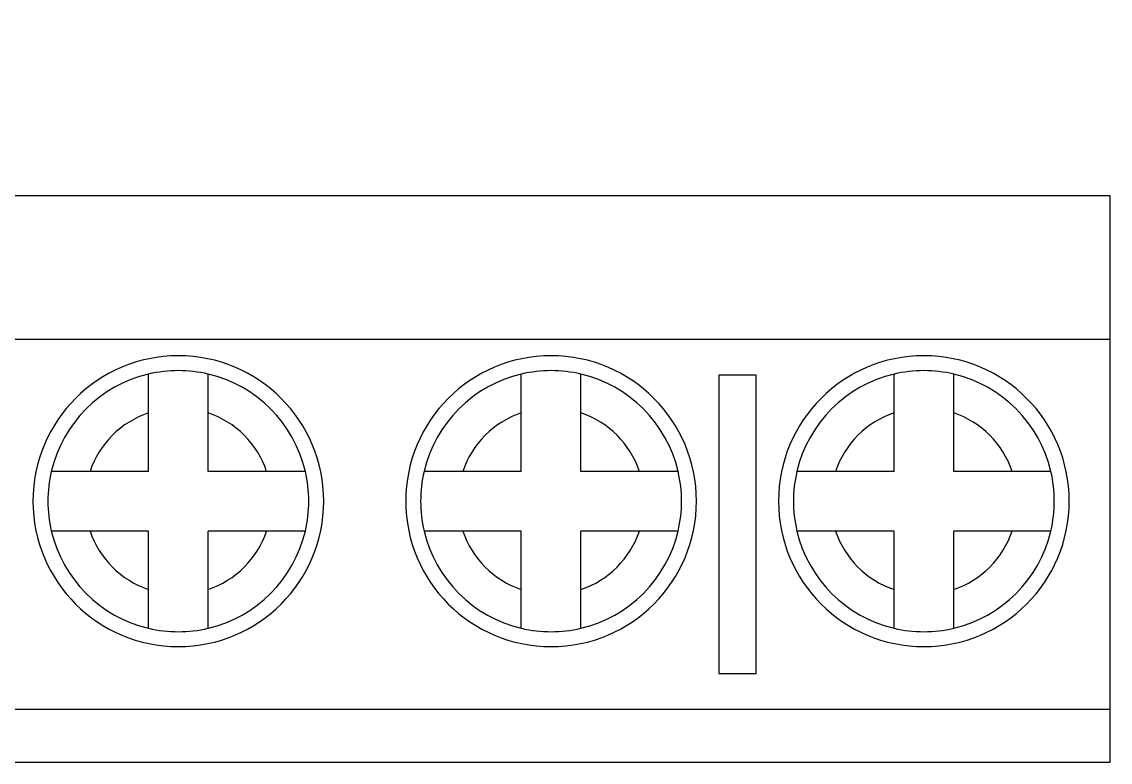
# Model space of a CAD drawing. Header units: millimetres. Extents: x 464 to 694, y 328 to 578.
# Drawn here: x 549.38 to 578.58, y 392.33 to 412.19 of the extents above; entities that cross this region are included whole.
import ezdxf

# ---------------------------------------------------------------- set-up
doc = ezdxf.new("R2010")
doc.units = ezdxf.units.MM

msp = doc.modelspace()

# ---------------------------------------------------------------- linework, layer by layer
at = {"color": 7, "linetype": 'Continuous', "lineweight": 25}
for p, q in [((508.576, 407.534), (578.576, 407.534)), ((578.576, 403.674), (578.576, 407.534)), ((578.576, 404.814), (578.576, 404.814)), ((508.576, 403.674), (578.576, 403.674)), ((578.576, 393.754), (578.576, 403.674)), ((569.076, 402.714), (568.076, 402.714)), ((568.076, 402.714), (568.076, 394.714)), ((569.076, 394.714), (569.076, 402.714)), ((578.576, 402.414), (578.576, 402.414)), ((552.776, 400.134), (552.776, 401.702)), ((554.376, 400.134), (554.376, 401.702)), ((562.776, 400.134), (562.776, 401.702)), ((564.376, 400.134), (564.376, 401.702)), ((572.776, 400.134), (572.776, 401.702)), ((574.376, 400.134), (574.376, 401.702)), ((552.776, 400.134), (551.207, 400.134)), ((555.944, 400.134), (554.376, 400.134)), ((562.776, 400.134), (561.207, 400.134)), ((565.944, 400.134), (564.376, 400.134)), ((572.776, 400.134), (571.207, 400.134)), ((575.944, 400.134), (574.376, 400.134)), ((552.776, 398.534), (551.207, 398.534)), ((552.776, 396.965), (552.776, 398.534)), ((555.944, 398.534), (554.376, 398.534)), ((554.376, 396.965), (554.376, 398.534)), ((562.776, 398.534), (561.207, 398.534)), ((562.776, 396.965), (562.776, 398.534)), ((565.944, 398.534), (564.376, 398.534)), ((564.376, 396.965), (564.376, 398.534)), ((572.776, 398.534), (571.207, 398.534)), ((572.776, 396.965), (572.776, 398.534)), ((575.944, 398.534), (574.376, 398.534)), ((574.376, 396.965), (574.376, 398.534)), ((568.076, 394.714), (569.076, 394.714)), ((508.576, 393.754), (578.576, 393.754)), ((578.576, 392.334), (578.576, 393.754)), ((508.576, 392.334), (578.576, 392.334))]:
    msp.add_line(p, q, dxfattribs=at)
for centre, radius, start, end in [((578.526, 464), 100.099, 314.4115, 225.62855), ((553.576, 399.334), 3.9, 0, 180), ((563.576, 399.334), 3.9, 0, 180), ((573.576, 399.334), 3.9, 0, 180), ((553.576, 399.334), 3.5, 103.213, 166.787), ((553.576, 399.334), 3.5, 76.787, 103.213), ((553.576, 399.334), 3.5, 13.213, 76.787), ((563.576, 399.334), 3.5, 103.213, 166.787), ((563.576, 399.334), 3.5, 76.787, 103.213), ((563.576, 399.334), 3.5, 13.213, 76.787), ((573.576, 399.334), 3.5, 103.213, 166.787), ((573.576, 399.334), 3.5, 76.787, 103.213), ((573.576, 399.334), 3.5, 13.213, 76.787), ((553.576, 399.334), 2.5, 108.6629, 161.3371), ((553.576, 399.334), 2.5, 18.6629, 71.3371), ((563.576, 399.334), 2.5, 108.6629, 161.3371), ((563.576, 399.334), 2.5, 18.6629, 71.3371), ((573.576, 399.334), 2.5, 108.6629, 161.3371), ((573.576, 399.334), 2.5, 18.6629, 71.3371), ((553.576, 399.334), 3.5, 166.787, 180), ((553.576, 399.334), 3.5, 0, 13.213), ((563.576, 399.334), 3.5, 166.787, 180), ((563.576, 399.334), 3.5, 0, 13.213), ((573.576, 399.334), 3.5, 166.787, 180), ((573.576, 399.334), 3.5, 0, 13.213), ((553.576, 399.334), 3.9, 180, 0), ((553.576, 399.334), 3.5, 180, 193.213), ((553.576, 399.334), 3.5, 346.787, 0), ((563.576, 399.334), 3.9, 180, 0), ((563.576, 399.334), 3.5, 180, 193.213), ((563.576, 399.334), 3.5, 346.787, 0), ((573.576, 399.334), 3.9, 180, 0), ((573.576, 399.334), 3.5, 180, 193.213), ((573.576, 399.334), 3.5, 346.787, 0), ((553.576, 399.334), 3.5, 193.213, 256.787), ((553.576, 399.334), 2.5, 198.6629, 251.3371), ((553.576, 399.334), 2.5, 288.6629, 341.3371), ((553.576, 399.334), 3.5, 283.213, 346.787), ((563.576, 399.334), 3.5, 193.213, 256.787), ((563.576, 399.334), 2.5, 198.6629, 251.3371), ((563.576, 399.334), 2.5, 288.6629, 341.3371), ((563.576, 399.334), 3.5, 283.213, 346.787), ((573.576, 399.334), 3.5, 193.213, 256.787), ((573.576, 399.334), 2.5, 198.6629, 251.3371), ((573.576, 399.334), 2.5, 288.6629, 341.3371), ((573.576, 399.334), 3.5, 283.213, 346.787), ((553.576, 399.334), 3.5, 256.787, 283.213), ((563.576, 399.334), 3.5, 256.787, 283.213), ((573.576, 399.334), 3.5, 256.787, 283.213)]:
    msp.add_arc(centre, radius, start, end, dxfattribs=at)
for points, knots in [([(552.776, 401.702), (552.776, 401.765), (552.775, 401.891), (552.775, 402.077), (552.776, 402.254), (552.776, 402.415), (552.776, 402.552), (552.776, 402.657), (552.776, 402.728), (552.776, 402.737), (552.776, 402.741)], [0, 0, 0, 0, 0.117105, 0.236453, 0.357965, 0.481621, 0.607473, 0.73566, 0.866407, 1, 1, 1, 1]), ([(554.376, 401.702), (554.376, 401.769), (554.376, 401.902), (554.376, 402.095), (554.376, 402.276), (554.376, 402.434), (554.376, 402.566), (554.376, 402.663), (554.376, 402.729), (554.376, 402.737), (554.376, 402.741)], [0, 0, 0, 0, 0.1240703, 0.2501654, 0.374611, 0.4995052, 0.6222876, 0.7494015, 0.875051, 1, 1, 1, 1]), ([(562.776, 401.702), (562.776, 401.765), (562.775, 401.891), (562.775, 402.077), (562.776, 402.254), (562.776, 402.415), (562.776, 402.552), (562.776, 402.657), (562.776, 402.728), (562.776, 402.737), (562.776, 402.741)], [0, 0, 0, 0, 0.117105, 0.236453, 0.357965, 0.481621, 0.607473, 0.73566, 0.866407, 1, 1, 1, 1]), ([(564.376, 401.702), (564.376, 401.769), (564.376, 401.902), (564.376, 402.095), (564.376, 402.276), (564.376, 402.434), (564.376, 402.566), (564.376, 402.663), (564.376, 402.729), (564.376, 402.737), (564.376, 402.741)], [0, 0, 0, 0, 0.1240703, 0.2501654, 0.374611, 0.4995052, 0.6222876, 0.7494015, 0.875051, 1, 1, 1, 1]), ([(572.776, 401.702), (572.776, 401.765), (572.775, 401.891), (572.775, 402.077), (572.776, 402.254), (572.776, 402.415), (572.776, 402.552), (572.776, 402.657), (572.776, 402.728), (572.776, 402.737), (572.776, 402.741)], [0, 0, 0, 0, 0.1171054, 0.2364527, 0.3579655, 0.4816212, 0.6074728, 0.7356602, 0.8664071, 1, 1, 1, 1]), ([(574.376, 401.702), (574.376, 401.769), (574.376, 401.902), (574.376, 402.095), (574.376, 402.276), (574.376, 402.434), (574.376, 402.566), (574.376, 402.663), (574.376, 402.729), (574.376, 402.737), (574.376, 402.741)], [0, 0, 0, 0, 0.12407, 0.250165, 0.374611, 0.499505, 0.622288, 0.749402, 0.875051, 1, 1, 1, 1]), ([(551.207, 400.134), (551.138, 400.134), (551.004, 400.134), (550.81, 400.134), (550.633, 400.134), (550.475, 400.134), (550.343, 400.134), (550.246, 400.134), (550.18, 400.134), (550.172, 400.134), (550.168, 400.134)], [0, 0, 0, 0, 0.128438, 0.251547, 0.373946, 0.500336, 0.623235, 0.750523, 0.875677, 1, 1, 1, 1]), ([(556.983, 400.134), (556.979, 400.134), (556.973, 400.134), (556.938, 400.134), (556.892, 400.134), (556.826, 400.134), (556.744, 400.134), (556.652, 400.134), (556.519, 400.134), (556.339, 400.134), (556.145, 400.134), (556.011, 400.134), (555.944, 400.134)], [0, 0, 0, 0, 0.124609, 0.187309, 0.251094, 0.374161, 0.436788, 0.500936, 0.622811, 0.75025, 0.874818, 1, 1, 1, 1]), ([(561.207, 400.134), (561.138, 400.134), (561.004, 400.134), (560.81, 400.134), (560.633, 400.134), (560.475, 400.134), (560.343, 400.134), (560.246, 400.134), (560.18, 400.134), (560.172, 400.134), (560.168, 400.134)], [0, 0, 0, 0, 0.1284384, 0.2515467, 0.3739463, 0.5003361, 0.6232354, 0.7505229, 0.8756772, 1, 1, 1, 1]), ([(566.983, 400.134), (566.979, 400.134), (566.973, 400.134), (566.938, 400.134), (566.892, 400.134), (566.826, 400.134), (566.744, 400.134), (566.652, 400.134), (566.519, 400.134), (566.339, 400.134), (566.145, 400.134), (566.011, 400.134), (565.944, 400.134)], [0, 0, 0, 0, 0.124609, 0.187309, 0.251094, 0.374161, 0.436788, 0.500936, 0.622811, 0.75025, 0.874818, 1, 1, 1, 1]), ([(571.207, 400.134), (571.138, 400.134), (571.004, 400.134), (570.81, 400.134), (570.633, 400.134), (570.475, 400.134), (570.343, 400.134), (570.246, 400.134), (570.18, 400.134), (570.172, 400.134), (570.168, 400.134)], [0, 0, 0, 0, 0.128438, 0.251547, 0.373946, 0.500336, 0.623235, 0.750523, 0.875677, 1, 1, 1, 1]), ([(576.983, 400.134), (576.979, 400.134), (576.973, 400.134), (576.938, 400.134), (576.892, 400.134), (576.826, 400.134), (576.744, 400.134), (576.652, 400.134), (576.519, 400.134), (576.339, 400.134), (576.145, 400.134), (576.011, 400.134), (575.944, 400.134)], [0, 0, 0, 0, 0.124609, 0.187309, 0.251094, 0.374161, 0.436788, 0.500936, 0.622811, 0.75025, 0.874818, 1, 1, 1, 1]), ([(551.207, 398.534), (551.144, 398.534), (551.018, 398.534), (550.833, 398.534), (550.656, 398.534), (550.495, 398.534), (550.357, 398.534), (550.252, 398.534), (550.182, 398.534), (550.173, 398.534), (550.168, 398.534)], [0, 0, 0, 0, 0.117105, 0.236453, 0.357965, 0.481621, 0.607473, 0.73566, 0.866407, 1, 1, 1, 1]), ([(556.983, 398.534), (556.978, 398.534), (556.969, 398.534), (556.899, 398.534), (556.794, 398.534), (556.656, 398.534), (556.495, 398.534), (556.319, 398.534), (556.133, 398.534), (556.007, 398.534), (555.944, 398.534)], [0, 0, 0, 0, 0.1335929, 0.2643398, 0.3925272, 0.5183788, 0.6420345, 0.7635473, 0.8828946, 1, 1, 1, 1]), ([(561.207, 398.534), (561.144, 398.534), (561.018, 398.534), (560.833, 398.534), (560.656, 398.534), (560.495, 398.534), (560.357, 398.534), (560.252, 398.534), (560.182, 398.534), (560.173, 398.534), (560.168, 398.534)], [0, 0, 0, 0, 0.117105, 0.236453, 0.357965, 0.481621, 0.607473, 0.73566, 0.866407, 1, 1, 1, 1]), ([(566.983, 398.534), (566.978, 398.534), (566.969, 398.534), (566.899, 398.534), (566.794, 398.534), (566.656, 398.534), (566.495, 398.534), (566.319, 398.534), (566.133, 398.534), (566.007, 398.534), (565.944, 398.534)], [0, 0, 0, 0, 0.133593, 0.26434, 0.392527, 0.518379, 0.642035, 0.763547, 0.882895, 1, 1, 1, 1]), ([(571.207, 398.534), (571.144, 398.534), (571.018, 398.534), (570.833, 398.534), (570.656, 398.534), (570.495, 398.534), (570.357, 398.534), (570.252, 398.534), (570.182, 398.534), (570.173, 398.534), (570.168, 398.534)], [0, 0, 0, 0, 0.117105, 0.236453, 0.357965, 0.481621, 0.607473, 0.73566, 0.866407, 1, 1, 1, 1]), ([(576.983, 398.534), (576.978, 398.534), (576.969, 398.534), (576.899, 398.534), (576.794, 398.534), (576.656, 398.534), (576.495, 398.534), (576.319, 398.534), (576.133, 398.534), (576.007, 398.534), (575.944, 398.534)], [0, 0, 0, 0, 0.133593, 0.26434, 0.392527, 0.518379, 0.642035, 0.763547, 0.882895, 1, 1, 1, 1]), ([(552.776, 395.926), (552.776, 395.931), (552.776, 395.94), (552.776, 396.01), (552.776, 396.116), (552.776, 396.253), (552.776, 396.414), (552.775, 396.591), (552.775, 396.776), (552.776, 396.903), (552.776, 396.965)], [0, 0, 0, 0, 0.133593, 0.26434, 0.392527, 0.518379, 0.642035, 0.763547, 0.882895, 1, 1, 1, 1]), ([(554.376, 395.926), (554.376, 395.93), (554.376, 395.936), (554.376, 395.972), (554.376, 396.018), (554.376, 396.084), (554.376, 396.166), (554.376, 396.257), (554.376, 396.39), (554.376, 396.569), (554.376, 396.764), (554.376, 396.898), (554.376, 396.965)], [0, 0, 0, 0, 0.123365, 0.186101, 0.250347, 0.374315, 0.436651, 0.500016, 0.621977, 0.749345, 0.874232, 1, 1, 1, 1]), ([(562.776, 395.926), (562.776, 395.931), (562.776, 395.94), (562.776, 396.01), (562.776, 396.116), (562.776, 396.253), (562.776, 396.414), (562.775, 396.591), (562.775, 396.776), (562.776, 396.903), (562.776, 396.965)], [0, 0, 0, 0, 0.133593, 0.26434, 0.392527, 0.518379, 0.642035, 0.763547, 0.882895, 1, 1, 1, 1]), ([(564.376, 395.926), (564.376, 395.93), (564.376, 395.936), (564.376, 395.972), (564.376, 396.018), (564.376, 396.084), (564.376, 396.166), (564.376, 396.257), (564.376, 396.39), (564.376, 396.569), (564.376, 396.764), (564.376, 396.898), (564.376, 396.965)], [0, 0, 0, 0, 0.123365, 0.186101, 0.250347, 0.374315, 0.436651, 0.500016, 0.621977, 0.749345, 0.874232, 1, 1, 1, 1]), ([(572.776, 395.926), (572.776, 395.931), (572.776, 395.94), (572.776, 396.01), (572.776, 396.116), (572.776, 396.253), (572.776, 396.414), (572.775, 396.591), (572.775, 396.776), (572.776, 396.903), (572.776, 396.965)], [0, 0, 0, 0, 0.133593, 0.26434, 0.392527, 0.518379, 0.642035, 0.763547, 0.882895, 1, 1, 1, 1]), ([(574.376, 395.926), (574.376, 395.93), (574.376, 395.936), (574.376, 395.972), (574.376, 396.018), (574.376, 396.084), (574.376, 396.166), (574.376, 396.257), (574.376, 396.39), (574.376, 396.569), (574.376, 396.764), (574.376, 396.898), (574.376, 396.965)], [0, 0, 0, 0, 0.123365, 0.186101, 0.250347, 0.374315, 0.436651, 0.500016, 0.621977, 0.749345, 0.874232, 1, 1, 1, 1])]:
    msp.add_open_spline(points, degree=3, knots=knots, dxfattribs=at)

doc.saveas('drawing.dxf')
